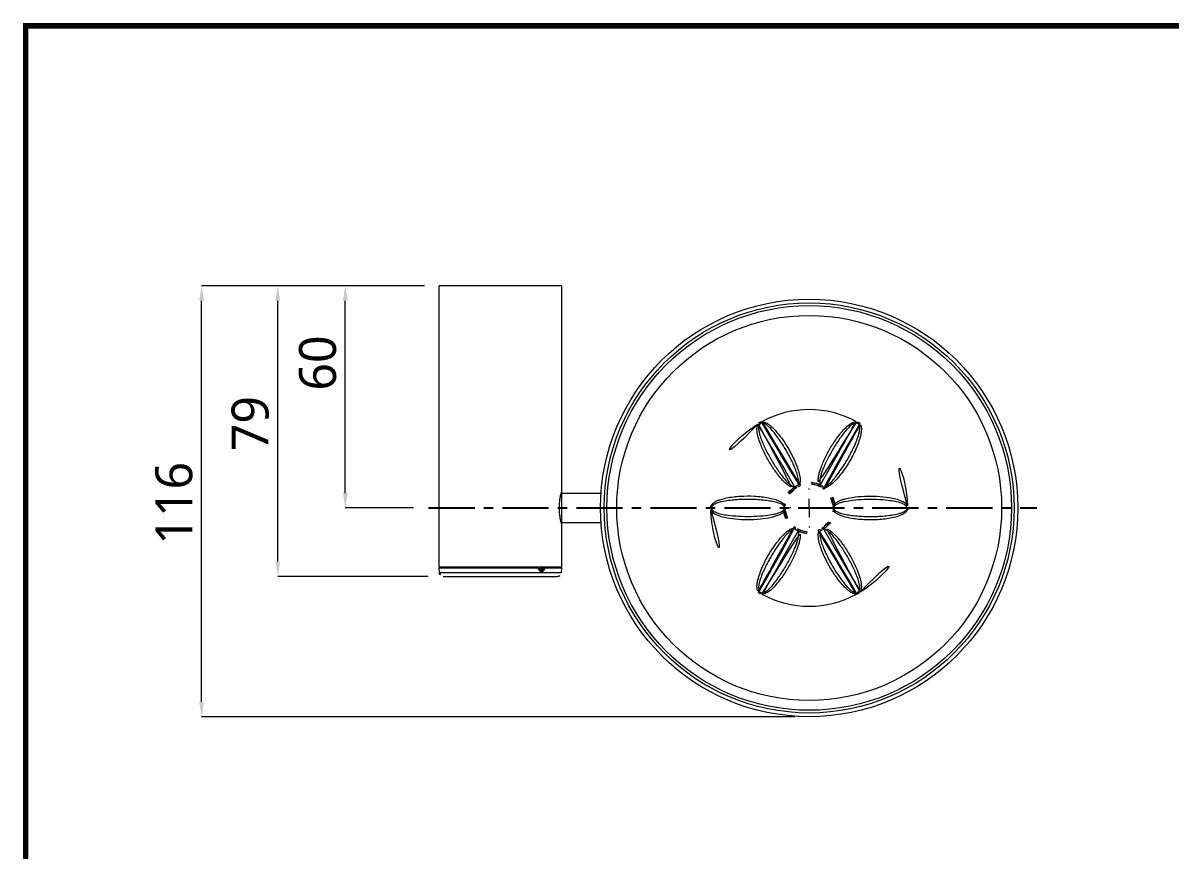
# Model space of a CAD drawing. Extents: x 16296675745 to 16296677481, y -37409619395 to -37409618123.
# Drawn here: x 16296676474.2 to 16296676784.4, y -37409618936.4 to -37409618712.9 of the extents above; entities that cross this region are included whole.
import ezdxf

# ---------------------------------------------------------------- set-up
doc = ezdxf.new("R2010")
doc.units = 0
doc.header["$LTSCALE"] = 10
doc.header["$MEASUREMENT"] = 0
doc.header["$PDMODE"] = 3
doc.header["$PDSIZE"] = -10
doc.linetypes.add('CENTER', pattern=[2, 1.25, -0.25, 0.25, -0.25])
doc.layers.get('0').update_dxf_attribs({"linetype": 'CONTINUOUS'})
doc.layers.get('DEFPOINTS').update_dxf_attribs({"linetype": 'CONTINUOUS'})
doc.styles.add('Daelim Dimension', font='')
doc.styles.get('Daelim Dimension').set_extended_font_data('NanumGothic')
doc.dimstyles.new('DEFAULT', dxfattribs={"dimscale": 2, "dimtxt": 2, "dimasz": 2, "dimexe": 0, "dimexo": 2, "dimgap": 1, "dimtad": 1, "dimdec": 1, "dimzin": 9, "dimdsep": 46, "dimtxsty": 'Daelim Dimension', "dimcen": 0.5, "dimclrd": 252, "dimclre": 252, "dimclrt": 3, "dimadec": 1, "dimazin": 0, "dimtfac": 1, "dimtdec": 1, "dimtix": 1, "dimtmove": 0, "dimatfit": 3, "dimfxl": 1, "dimtolj": 1, "dimtzin": 1, "dimlwd": 9, "dimlwe": 9, "dimarcsym": 0})

# ---------------------------------------------------------------- blocks, each defined once
blk = doc.blocks.new('SW_CENTERMARKSYMBOL_3')
at = {"color": 0, "linetype": 'Continuous', "lineweight": 0}
for p, q in [((0, 5), (0, 5.25)), ((-5, 0), (-5.25, 0)), ((0, 0), (-2.5, 0)), ((0, 0), (0, 2.5)), ((0, 0), (0, -2.5)), ((0, 0), (2.5, 0)), ((5, 0), (5.25, 0)), ((0, -5), (0, -5.25))]:
    blk.add_line(p, q, dxfattribs=at)
blk = doc.blocks.new('*D27')
at = {"color": 5, "lineweight": 9, "transparency": 16777216}
for p, q in [((16296676582.797079, -37409618783.965378), (16296676522.54108, -37409618783.965378)), ((16296676522.54108, -37409618896.379707), (16296676522.54108, -37409618787.965378)), ((16296676682.797091, -37409618900.379707), (16296676522.54108, -37409618900.379707))]:
    blk.add_line(p, q, dxfattribs=at)
at = {"color": 5, "transparency": 16777216}
for points in [[(16296676521.87442, -37409618787.965378), (16296676523.20775, -37409618787.965378), (16296676522.54108, -37409618783.965378)], [(16296676521.87442, -37409618896.379707), (16296676523.20775, -37409618896.379707), (16296676522.54108, -37409618900.379707)]]:
    blk.add_solid(points, dxfattribs=at)
at = {"layer": 'DEFPOINTS', "color": 0, "transparency": 16777216}
for p in [(16296676522.54108, -37409618783.965378), (16296676586.797079, -37409618783.965378), (16296676686.797091, -37409618900.379707)]:
    blk.add_point(p, dxfattribs=at)
at = {"color": 7, "transparency": 16777216, "insert": (16296676515.097601, -37409618842.687767), "char_height": 10, "attachment_point": 5, "rotation": 90, "style": 'Daelim Dimension'}
blk.add_mtext('\\A1;116', dxfattribs=at)
blk = doc.blocks.new('*D28')
at = {"color": 5, "lineweight": 9, "transparency": 16777216}
for p, q in [((16296676582.797079, -37409618783.965378), (16296676543.13459, -37409618783.965378)), ((16296676543.13459, -37409618858.465378), (16296676543.13459, -37409618787.965378)), ((16296676583.810209, -37409618862.465378), (16296676543.13459, -37409618862.465378))]:
    blk.add_line(p, q, dxfattribs=at)
at = {"color": 5, "transparency": 16777216}
for points in [[(16296676542.46793, -37409618787.965378), (16296676543.80126, -37409618787.965378), (16296676543.13459, -37409618783.965378)], [(16296676542.46793, -37409618858.465378), (16296676543.80126, -37409618858.465378), (16296676543.13459, -37409618862.465378)]]:
    blk.add_solid(points, dxfattribs=at)
at = {"layer": 'DEFPOINTS', "color": 0, "transparency": 16777216}
for p in [(16296676543.13459, -37409618783.965378), (16296676586.797079, -37409618783.965378), (16296676587.810209, -37409618862.465378)]:
    blk.add_point(p, dxfattribs=at)
at = {"color": 7, "transparency": 16777216, "insert": (16296676535.691111, -37409618821.169167), "char_height": 10, "attachment_point": 5, "rotation": 90, "style": 'Daelim Dimension'}
blk.add_mtext('\\A1;79', dxfattribs=at)
blk = doc.blocks.new('*D29')
at = {"color": 5, "lineweight": 9, "transparency": 16777216}
for p, q in [((16296676582.79708, -37409618783.96538), (16296676561.38816, -37409618783.96538)), ((16296676561.38816, -37409618839.96538), (16296676561.38816, -37409618787.96538)), ((16296676579.86294, -37409618843.96538), (16296676561.38816, -37409618843.96538))]:
    blk.add_line(p, q, dxfattribs=at)
at = {"color": 5, "transparency": 16777216}
for points in [[(16296676560.7215, -37409618787.96538), (16296676562.05483, -37409618787.96538), (16296676561.38816, -37409618783.96538)], [(16296676560.7215, -37409618839.96538), (16296676562.05483, -37409618839.96538), (16296676561.38816, -37409618843.96538)]]:
    blk.add_solid(points, dxfattribs=at)
at = {"layer": 'DEFPOINTS', "color": 0, "transparency": 16777216}
for p in [(16296676561.38816, -37409618783.96538), (16296676586.79708, -37409618783.96538), (16296676583.86294, -37409618843.96538)]:
    blk.add_point(p, dxfattribs=at)
at = {"color": 7, "transparency": 16777216, "insert": (16296676553.94468, -37409618804.79657), "char_height": 10, "attachment_point": 5, "rotation": 90, "style": 'Daelim Dimension'}
blk.add_mtext('\\A1;60', dxfattribs=at)

msp = doc.modelspace()

# ---------------------------------------------------------------- linework, layer by layer
at = {"color": 7, "linetype": 'Continuous', "lineweight": 15}
for p, q in [((16296676586.797079, -37409618859.965378), (16296676586.797079, -37409618783.965378)), ((16296676619.797091, -37409618783.965378), (16296676586.797079, -37409618783.965378)), ((16296676619.797091, -37409618783.965378), (16296676619.797091, -37409618839.814377)), ((16296676682.95566, -37409618838.31926), (16296676682.47912, -37409618838.529953)), ((16296676683.828119, -37409618837.815552), (16296676682.95566, -37409618838.31926)), ((16296676684.24885, -37409618837.508202), (16296676683.828119, -37409618837.815552)), ((16296676683.90073, -37409618838.146339), (16296676684.41103, -37409618837.919159)), ((16296676689.18314, -37409618837.919159), (16296676689.693439, -37409618838.146339)), ((16296676689.76605, -37409618837.815552), (16296676689.345329, -37409618837.508202)), ((16296676690.63851, -37409618838.31926), (16296676689.76605, -37409618837.815552)), ((16296676691.11504, -37409618838.529953), (16296676690.63851, -37409618838.31926)), ((16296676619.76038, -37409618839.965378), (16296676630.52474, -37409618839.965378)), ((16296676619.797091, -37409618839.815376), (16296676619.797079, -37409618839.815376)), ((16296676619.797091, -37409618839.814377), (16296676619.797091, -37409618839.815376)), ((16296676682.753941, -37409618838.875877), (16296676683.20583, -37409618838.547546)), ((16296676690.38834, -37409618838.547546), (16296676690.840231, -37409618838.875877)), ((16296676679.930889, -37409618842.943626), (16296676679.9867, -37409618843.461662)), ((16296676679.9867, -37409618844.469093), (16296676679.930889, -37409618844.987122)), ((16296676679.9867, -37409618843.461662), (16296676679.9867, -37409618844.469093)), ((16296676680.309481, -37409618843.564171), (16296676680.36788, -37409618843.008652)), ((16296676680.36788, -37409618844.922096), (16296676680.309481, -37409618844.366577)), ((16296676693.22629, -37409618843.008652), (16296676693.284691, -37409618843.564171)), ((16296676693.284691, -37409618844.366577), (16296676693.22629, -37409618844.922096)), ((16296676693.607479, -37409618843.461662), (16296676693.66328, -37409618842.943626)), ((16296676693.607479, -37409618844.469093), (16296676693.607479, -37409618843.461662)), ((16296676693.66328, -37409618844.987122), (16296676693.607479, -37409618844.469093)), ((16296676630.52474, -37409618847.965378), (16296676619.76104, -37409618847.965378)), ((16296676619.797091, -37409618848.115372), (16296676619.797091, -37409618859.965378)), ((16296676682.47912, -37409618849.400803), (16296676682.95566, -37409618849.611488)), ((16296676683.20583, -37409618849.383209), (16296676682.753941, -37409618849.054871)), ((16296676682.95566, -37409618849.611488), (16296676683.828119, -37409618850.115196)), ((16296676683.828119, -37409618850.115196), (16296676684.24885, -37409618850.422546)), ((16296676684.41103, -37409618850.011589), (16296676683.90073, -37409618849.784409)), ((16296676689.693439, -37409618849.784409), (16296676689.18314, -37409618850.011589)), ((16296676689.345329, -37409618850.422546), (16296676689.76605, -37409618850.115196)), ((16296676689.76605, -37409618850.115196), (16296676690.63851, -37409618849.611488)), ((16296676690.840231, -37409618849.054871), (16296676690.38834, -37409618849.383209)), ((16296676690.63851, -37409618849.611488), (16296676691.11504, -37409618849.400803)), ((16296676619.797091, -37409618859.965378), (16296676586.797079, -37409618859.965378)), ((16296676614.28245, -37409618860.132027), (16296676615.017441, -37409618860.132027)), ((16296676615.017441, -37409618860.132027), (16296676614.996901, -37409618860.255318)), ((16296676586.810249, -37409618861.474098), (16296676586.798849, -37409618860.167107)), ((16296676586.798849, -37409618860.167107), (16296676613.54455, -37409618860.167107)), ((16296676619.78392, -37409618861.474098), (16296676586.810249, -37409618861.474098)), ((16296676587.810209, -37409618862.465378), (16296676617.61128, -37409618862.465378)), ((16296676613.54455, -37409618860.167107), (16296676613.57132, -37409618860.315071)), ((16296676615.28319, -37409618860.315071), (16296676615.30829, -37409618860.167107)), ((16296676615.30829, -37409618860.167107), (16296676619.795321, -37409618860.167107)), ((16296676617.61128, -37409618862.465378), (16296676618.78396, -37409618862.465378)), ((16296676619.795321, -37409618860.167107), (16296676619.78392, -37409618861.474098))]:
    msp.add_line(p, q, dxfattribs=at)
at = {"color": 1, "linetype": 'CENTER'}
msp.add_line((16296676583.86294, -37409618843.965378), (16296676748.35363, -37409618843.965378), dxfattribs=at)
at = {"color": 5, "linetype": 'ByBlock', "lineweight": 200, "const_width": 1.5}
msp.add_lwpolyline([(16296676474.98683, -37409619159.156776), (16296677104.98683, -37409619159.156776), (16296677104.98683, -37409618713.656776), (16296676474.98683, -37409618713.656776)], close=True, dxfattribs=at)
at = {"color": 7, "linetype": 'Continuous', "lineweight": 15, "flags": 128}
for points in [[(16296676684.24885, -37409618837.508202), (16296676684.28145, -37409618837.590813), (16296676684.312269, -37409618837.668907), (16296676684.3403, -37409618837.739937), (16296676684.364611, -37409618837.801537), (16296676684.384411, -37409618837.851707), (16296676684.399031, -37409618837.888763), (16296676684.408001, -37409618837.911491), (16296676684.41103, -37409618837.919159)], [(16296676689.345329, -37409618837.508202), (16296676689.312719, -37409618837.590813), (16296676689.2819, -37409618837.668907), (16296676689.25387, -37409618837.739937), (16296676689.229561, -37409618837.801537), (16296676689.209761, -37409618837.851707), (16296676689.195141, -37409618837.888763), (16296676689.186171, -37409618837.911491), (16296676689.18314, -37409618837.919159)], [(16296676682.47912, -37409618838.529953), (16296676682.53437, -37409618838.599487), (16296676682.586599, -37409618838.66523), (16296676682.6341, -37409618838.725021), (16296676682.675289, -37409618838.776878), (16296676682.70883, -37409618838.819099), (16296676682.73361, -37409618838.850304), (16296676682.74881, -37409618838.869431), (16296676682.753941, -37409618838.875877)], [(16296676691.11504, -37409618838.529953), (16296676691.059799, -37409618838.599487), (16296676691.00757, -37409618838.66523), (16296676690.960079, -37409618838.725021), (16296676690.91888, -37409618838.776878), (16296676690.88534, -37409618838.819099), (16296676690.860559, -37409618838.850304), (16296676690.84536, -37409618838.869431), (16296676690.840231, -37409618838.875877)], [(16296676680.36788, -37409618843.008652), (16296676680.35973, -37409618843.007446), (16296676680.33556, -37409618843.003853), (16296676680.29616, -37409618842.997978), (16296676680.242821, -37409618842.990044), (16296676680.177311, -37409618842.980293), (16296676680.101789, -37409618842.969063), (16296676680.01873, -37409618842.956703), (16296676679.930889, -37409618842.943626)], [(16296676693.66328, -37409618842.943626), (16296676693.575439, -37409618842.956703), (16296676693.49239, -37409618842.969063), (16296676693.416861, -37409618842.980293), (16296676693.351351, -37409618842.990044), (16296676693.298019, -37409618842.997978), (16296676693.25861, -37409618843.003853), (16296676693.23444, -37409618843.007446), (16296676693.22629, -37409618843.008652)], [(16296676680.36788, -37409618844.922096), (16296676680.35973, -37409618844.923309), (16296676680.33556, -37409618844.926903), (16296676680.29616, -37409618844.93277), (16296676680.242821, -37409618844.940697), (16296676680.177311, -37409618844.950447), (16296676680.101789, -37409618844.961693), (16296676680.01873, -37409618844.974052), (16296676679.930889, -37409618844.987122)], [(16296676693.66328, -37409618844.987122), (16296676693.575439, -37409618844.974052), (16296676693.49239, -37409618844.961693), (16296676693.416861, -37409618844.950447), (16296676693.351351, -37409618844.940697), (16296676693.298019, -37409618844.93277), (16296676693.25861, -37409618844.926903), (16296676693.23444, -37409618844.923309), (16296676693.22629, -37409618844.922096)], [(16296676682.753941, -37409618849.054871), (16296676682.74881, -37409618849.061317), (16296676682.73361, -37409618849.080452), (16296676682.70883, -37409618849.111649), (16296676682.675289, -37409618849.15387), (16296676682.6341, -37409618849.205727), (16296676682.586599, -37409618849.265518), (16296676682.53437, -37409618849.331261), (16296676682.47912, -37409618849.400803)], [(16296676684.41103, -37409618850.011589), (16296676684.408001, -37409618850.019249), (16296676684.399031, -37409618850.041977), (16296676684.384411, -37409618850.079041), (16296676684.364611, -37409618850.129204), (16296676684.3403, -37409618850.190811), (16296676684.312269, -37409618850.261833), (16296676684.28145, -37409618850.339943), (16296676684.24885, -37409618850.422546)], [(16296676689.18314, -37409618850.011589), (16296676689.186171, -37409618850.019249), (16296676689.195141, -37409618850.041977), (16296676689.209761, -37409618850.079041), (16296676689.229561, -37409618850.129204), (16296676689.25387, -37409618850.190811), (16296676689.2819, -37409618850.261833), (16296676689.312719, -37409618850.339943), (16296676689.345329, -37409618850.422546)], [(16296676690.840231, -37409618849.054871), (16296676690.84536, -37409618849.061317), (16296676690.860559, -37409618849.080452), (16296676690.88534, -37409618849.111649), (16296676690.91888, -37409618849.15387), (16296676690.960079, -37409618849.205727), (16296676691.00757, -37409618849.265518), (16296676691.059799, -37409618849.331261), (16296676691.11504, -37409618849.400803)], [(16296676613.42033, -37409618859.965378), (16296676613.4447, -37409618859.969261), (16296676613.468121, -37409618859.980766), (16296676613.489679, -37409618859.999443), (16296676613.508551, -37409618860.024567), (16296676613.523991, -37409618860.055183), (16296676613.53541, -37409618860.09005), (16296676613.542351, -37409618860.127853), (16296676613.54455, -37409618860.167107)], [(16296676613.54455, -37409618860.167107), (16296676613.573509, -37409618860.160294), (16296676613.59602, -37409618860.153671), (16296676613.611139, -37409618860.147537), (16296676613.61824, -37409618860.142174), (16296676613.618731, -37409618860.140106)], [(16296676613.641069, -37409618860.266663), (16296676613.641451, -37409618860.272072), (16296676613.63509, -37409618860.28125), (16296676613.620819, -37409618860.291786), (16296676613.59927, -37409618860.303223), (16296676613.57132, -37409618860.315071)]]:
    msp.add_lwpolyline(points, dxfattribs=at)
at = {"color": 7, "linetype": 'Continuous', "lineweight": 15}
for radius in [56.414331, 55.414331, 54.683008, 52.028224]:
    msp.add_circle((16296676686.797091, -37409618843.965378), radius, dxfattribs=at)
for centre, radius, start, end in [((16296676686.797091, -37409618843.965378), 26.582218, 61.17053481, 118.82946519), ((16296676686.797091, -37409618843.965378), 26.582218, 121.17067846, 178.82971536), ((16296676662.06892, -37409618837.874878), 19.942202, 55.8350676, 56.62834022), ((16296676694.04248, -37409618819.494522), 20.098385, 183.37530065, 184.16209407), ((16296676679.742371, -37409618819.507607), 19.907257, 355.83571377, 356.62995625), ((16296676711.482519, -37409618837.810966), 19.865329, 123.37008774, 124.16651453), ((16296676686.797091, -37409618843.965378), 26.582218, 1.17028464, 58.82932154), ((16296676683.377319, -37409618838.108398), 0.471442, 206.56885554, 248.66907687), ((16296676683.434731, -37409618838.075272), 0.471386, 351.32832245, 33.43317999), ((16296676686.797091, -37409618843.965378), 6.941802, 68.46383441, 111.53616559), ((16296676686.797091, -37409618843.965378), 6.5, 68.46383441, 111.53616559), ((16296676690.159439, -37409618838.075272), 0.471386, 146.56682001, 188.67167755), ((16296676690.21685, -37409618838.108398), 0.471442, 291.33092313, 333.43114446), ((16296676686.797091, -37409618843.965378), 6.941802, 128.46413655, 171.5361018), ((16296676686.797091, -37409618843.965378), 6.5, 128.46413655, 171.5361018), ((16296676686.797091, -37409618843.965378), 6.5, 8.4638982, 51.53586345), ((16296676686.797091, -37409618843.965378), 6.941802, 8.4638982, 51.53586345), ((16296676669.175619, -37409618825.560638), 19.980967, 243.37223335, 244.16412505), ((16296676669.148041, -37409618862.314163), 19.918585, 115.83466837, 116.62874453), ((16296676686.797091, -37409618843.965378), 26.582218, 181.17028464, 238.82932154), ((16296676680.014919, -37409618843.932243), 0.471427, 51.33040479, 93.43200904), ((16296676680.014931, -37409618843.998543), 0.471393, 266.56711475, 308.6718133), ((16296676693.57925, -37409618843.932243), 0.471427, 86.56799096, 128.66959521), ((16296676693.57925, -37409618843.998543), 0.471393, 231.3281867, 273.43288525), ((16296676686.797091, -37409618843.965378), 26.582218, 301.17067846, 358.82971536), ((16296676704.41856, -37409618825.560638), 19.980967, 295.83587495, 296.62776665), ((16296676704.446131, -37409618862.314163), 19.918585, 63.37125547, 64.16533163), ((16296676686.797091, -37409618843.965378), 6.941802, 188.4638982, 231.53586345), ((16296676686.797091, -37409618843.965378), 6.5, 188.4638982, 231.53586345), ((16296676686.797091, -37409618843.965378), 6.5, 308.46413655, 351.5361018), ((16296676686.797091, -37409618843.965378), 6.941802, 308.46413655, 351.5361018), ((16296676683.37731, -37409618849.822342), 0.471427, 111.32999344, 153.43163318), ((16296676683.434719, -37409618849.855476), 0.471403, 326.5673203, 8.67122229), ((16296676686.797091, -37409618843.965378), 6.941802, 248.46383441, 291.53616559), ((16296676686.797091, -37409618843.965378), 6.5, 248.46383441, 291.53616559), ((16296676690.159451, -37409618849.855476), 0.471403, 171.32877771, 213.4326797), ((16296676690.21686, -37409618849.822342), 0.471427, 26.56836682, 68.67000656), ((16296676586.99884, -37409618860.165367), 0.2, 90, 180.50008554), ((16296676613.42033, -37409618860.165367), 0.2, 7.2353821, 90), ((16296676615.18689, -37409618860.133087), 0.169454, 98.21031004, 179.63805285), ((16296676614.994419, -37409618861.545708), 1.413867, 77.17368512, 89.06711884), ((16296676615.130039, -37409618860.142349), 0.179956, 352.0890126, 79.54911162), ((16296676619.595329, -37409618860.165367), 0.2, 359.49991446, 90), ((16296676587.810209, -37409618861.465378), 1, 180.50008554, 270), ((16296676614.9793, -37409618861.055321), 0.800197, 67.68114374, 88.74008373), ((16296676618.78396, -37409618861.465378), 1, 270, 359.49991446), ((16296676662.02548, -37409618849.990501), 20.020688, 303.37299409, 304.16276861), ((16296676694.050751, -37409618868.436783), 20.106672, 175.83790593, 176.62469935), ((16296676686.797091, -37409618843.965378), 26.582218, 241.17053481, 298.82946519), ((16296676679.734209, -37409618868.423668), 19.915438, 3.37004375, 4.16428623), ((16296676711.52615, -37409618850.054131), 19.944151, 235.83585866, 236.62857797)]:
    msp.add_arc(centre, radius, start, end, dxfattribs=at)
for points, knots in [([(16296676673.03854, -37409618821.220779), (16296676672.9342, -37409618821.441429), (16296676672.656481, -37409618822.028778), (16296676672.67765, -37409618823.31752), (16296676672.979259, -37409618824.907333), (16296676673.77129, -37409618827.11261), (16296676674.937799, -37409618829.705872), (16296676676.61265, -37409618832.606789), (16296676678.321699, -37409618835.008087), (16296676679.76339, -37409618836.677963), (16296676680.84461, -37409618837.651138), (16296676681.65988, -37409618838.231293), (16296676682.2439, -37409618838.444199), (16296676682.47912, -37409618838.529953)], [0, 0, 0, 0, 0.03484897626, 0.09276249562, 0.18088009819, 0.26941369089, 0.4305586012, 0.59211086796, 0.7532698048, 0.85676785444, 0.9104445619, 0.96393078649, 1, 1, 1, 1]), ([(16296676682.95566, -37409618838.31926), (16296676682.845381, -37409618838.294678), (16296676682.49741, -37409618838.217102), (16296676681.884821, -37409618837.853661), (16296676681.15823, -37409618837.265373), (16296676680.19972, -37409618836.266113), (16296676678.88022, -37409618834.60276), (16296676677.26927, -37409618832.2276), (16296676675.625971, -37409618829.391167), (16296676674.42683, -37409618826.888519), (16296676673.556561, -37409618824.78524), (16296676673.16658, -37409618823.301552), (16296676673.016041, -37409618822.119003), (16296676673.201361, -37409618821.571159), (16296676673.26799, -37409618821.374199)], [0, 0, 0, 0, 0.016675385, 0.0526174103, 0.1041869668, 0.1559058471, 0.2582251731, 0.4196001013, 0.5812203726, 0.742587914, 0.8292758169, 0.9156508915, 0.9696739162, 1, 1, 1, 1]), ([(16296676673.97896, -37409618820.677834), (16296676673.87755, -37409618820.69001), (16296676673.640261, -37409618820.718513), (16296676673.292931, -37409618820.896118), (16296676673.12328, -37409618821.112633), (16296676673.03854, -37409618821.220779)], [0, 0, 0, 0, 0.2719107885, 0.6362869698, 1, 1, 1, 1]), ([(16296676673.26799, -37409618821.374199), (16296676673.32855, -37409618821.282883), (16296676673.43803, -37409618821.117767), (16296676673.63427, -37409618821.01339), (16296676673.814159, -37409618820.959686), (16296676673.915291, -37409618820.956123), (16296676673.997101, -37409618820.953239)], [0, 0, 0, 0, 0.36532638549, 0.66046465424, 0.72530855702, 1, 1, 1, 1]), ([(16296676673.997101, -37409618820.953239), (16296676674.07781, -37409618820.961357), (16296676674.37538, -37409618820.991318), (16296676674.9238, -37409618821.251709), (16296676675.58143, -37409618821.722557), (16296676676.45068, -37409618822.549217), (16296676677.83885, -37409618824.188164), (16296676679.62315, -37409618826.72068), (16296676681.4942, -37409618829.947243), (16296676682.7586, -37409618832.684441), (16296676683.59041, -37409618834.838249), (16296676683.91326, -37409618836.201889), (16296676684.001499, -37409618837.226631), (16296676683.866899, -37409618837.683823), (16296676683.828119, -37409618837.815552)], [0, 0, 0, 0, 0.0118901218, 0.0438394867, 0.0873340834, 0.1309984488, 0.2199765234, 0.4033960278, 0.5872675755, 0.7707455609, 0.8503786252, 0.9297230456, 0.9797511495, 1, 1, 1, 1]), ([(16296676684.24885, -37409618837.508202), (16296676684.250299, -37409618837.502701), (16296676684.347321, -37409618837.13604), (16296676684.39118, -37409618836.18129), (16296676684.140909, -37409618834.698517), (16296676683.392509, -37409618832.422409), (16296676682.15694, -37409618829.568451), (16296676680.238371, -37409618826.271004), (16296676678.333719, -37409618823.731644), (16296676676.810631, -37409618822.122322), (16296676675.8274, -37409618821.32859), (16296676675.063419, -37409618820.887718), (16296676674.4223, -37409618820.676018), (16296676674.07645, -37409618820.677429), (16296676673.97896, -37409618820.677834)], [0, 0, 0, 0, 0.0008206046, 0.054759733, 0.1359456636, 0.2175208895, 0.4009343312, 0.5849820053, 0.768302809, 0.8588541485, 0.9046989068, 0.9503453618, 0.9860019861, 1, 1, 1, 1]), ([(16296676699.61521, -37409618820.677834), (16296676699.37195, -37409618820.697792), (16296676698.72444, -37409618820.750954), (16296676697.61894, -37409618821.413658), (16296676696.39292, -37409618822.469757), (16296676694.87911, -37409618824.258324), (16296676693.216539, -37409618826.565178), (16296676691.541679, -37409618829.466087), (16296676690.316629, -37409618832.146843), (16296676689.59133, -37409618834.230301), (16296676689.289141, -37409618835.653259), (16296676689.19433, -37409618836.649384), (16296676689.30197, -37409618837.26162), (16296676689.345329, -37409618837.508202)], [0, 0, 0, 0, 0.0348487806, 0.0927622389, 0.1808797631, 0.2694135148, 0.430558402, 0.5921105732, 0.7532695588, 0.8567676469, 0.9104445103, 0.9639305108, 1, 1, 1, 1]), ([(16296676689.76605, -37409618837.815552), (16296676689.732201, -37409618837.707764), (16296676689.625401, -37409618837.367607), (16296676689.63385, -37409618836.655373), (16296676689.780029, -37409618835.731979), (16296676690.166161, -37409618834.40226), (16296676690.946911, -37409618832.427856), (16296676692.19838, -37409618829.845154), (16296676693.83317, -37409618827.003807), (16296676695.400949, -37409618824.713989), (16296676696.78731, -37409618822.908684), (16296676697.87722, -37409618821.829086), (16296676698.82608, -37409618821.10746), (16296676699.393181, -37409618820.994034), (16296676699.597071, -37409618820.953239)], [0, 0, 0, 0, 0.01667540515, 0.05261738163, 0.10418693802, 0.15590590255, 0.2582250289, 0.41960027347, 0.58122034363, 0.74258799119, 0.82927579461, 0.91565097272, 0.96967408286, 1, 1, 1, 1]), ([(16296676700.326191, -37409618821.374199), (16296676700.359501, -37409618821.448151), (16296676700.482349, -37409618821.720833), (16296676700.53105, -37409618822.325981), (16296676700.452101, -37409618823.130928), (16296676700.170811, -37409618824.297043), (16296676699.445539, -37409618826.318703), (16296676698.144461, -37409618829.130219), (16296676696.2857, -37409618832.363876), (16296676694.547421, -37409618834.827477), (16296676693.09807, -37409618836.624741), (16296676692.07856, -37409618837.586166), (16296676691.23522, -37409618838.174942), (16296676690.77198, -37409618838.28698), (16296676690.63851, -37409618838.31926)], [0, 0, 0, 0, 0.0118901348, 0.0438395508, 0.0873340616, 0.1309984699, 0.2199764718, 0.4033959897, 0.5872677269, 0.770745445, 0.8503785797, 0.9297230477, 0.9797511877, 1, 1, 1, 1]), ([(16296676691.11504, -37409618838.529953), (16296676691.120529, -37409618838.528458), (16296676691.48658, -37409618838.429123), (16296676692.33535, -37409618837.989769), (16296676693.49432, -37409618837.031616), (16296676695.091299, -37409618835.245453), (16296676696.94512, -37409618832.748428), (16296676698.84149, -37409618829.438164), (16296676700.08835, -37409618826.51902), (16296676700.72049, -37409618824.395317), (16296676700.916269, -37409618823.146957), (16296676700.91609, -37409618822.264893), (16296676700.77887, -37409618821.603813), (16296676700.604719, -37409618821.305008), (16296676700.55563, -37409618821.220779)], [0, 0, 0, 0, 0.0008209792, 0.0547599647, 0.1359458274, 0.2175211552, 0.4009344032, 0.5849822008, 0.7683028618, 0.8588543478, 0.9046989747, 0.9503452537, 0.9860021601, 1, 1, 1, 1]), ([(16296676699.597071, -37409618820.953239), (16296676699.70644, -37409618820.96003), (16296676699.90416, -37409618820.972298), (16296676700.09268, -37409618821.09005), (16296676700.22913, -37409618821.218987), (16296676700.28278, -37409618821.304787), (16296676700.326191, -37409618821.374199)], [0, 0, 0, 0, 0.3653265036, 0.6604630853, 0.7253077361, 1, 1, 1, 1]), ([(16296676700.55563, -37409618821.220779), (16296676700.494381, -37409618821.139053), (16296676700.35104, -37409618820.9478), (16296676700.023569, -37409618820.735802), (16296676699.751249, -37409618820.697144), (16296676699.61521, -37409618820.677834)], [0, 0, 0, 0, 0.271908627, 0.636284449, 1, 1, 1, 1]), ([(16296676683.20583, -37409618838.547546), (16296676683.226749, -37409618838.53376), (16296676683.44705, -37409618838.388603), (16296676683.6852, -37409618838.261436), (16296676683.90073, -37409618838.146339)], [0, 0, 0, 0, 0.0949730681, 1, 1, 1, 1]), ([(16296676689.693439, -37409618838.146339), (16296676689.715839, -37409618838.15757), (16296676689.951679, -37409618838.275787), (16296676690.180901, -37409618838.418442), (16296676690.38834, -37409618838.547546)], [0, 0, 0, 0, 0.0949732869, 1, 1, 1, 1]), ([(16296676619.797079, -37409618839.815376), (16296676619.78545, -37409618839.860527), (16296676619.762199, -37409618839.950821), (16296676619.601561, -37409618840.643021), (16296676619.41684, -37409618841.671928), (16296676619.277559, -37409618842.978523), (16296676619.25271, -37409618844.387543), (16296676619.348209, -37409618845.72937), (16296676619.521, -37409618846.881699), (16296676619.69936, -37409618847.724373), (16296676619.78846, -37409618848.080902), (16296676619.795179, -37409618848.107773), (16296676619.797091, -37409618848.115372)], [0, 0, 0, 0, 0.1050715717, 0.2100670518, 0.3170675247, 0.4256949676, 0.5321598295, 0.6360794293, 0.7410849103, 0.8490541033, 0.9572807316, 1, 1, 1, 1]), ([(16296676679.930889, -37409618842.943626), (16296676679.926861, -37409618842.939621), (16296676679.657841, -37409618842.672256), (16296676678.852909, -37409618842.156914), (16296676677.44368, -37409618841.632263), (16296676675.098301, -37409618841.142342), (16296676672.008909, -37409618840.785393), (16296676668.193951, -37409618840.79821), (16296676665.042471, -37409618841.177979), (16296676662.88722, -37409618841.692383), (16296676661.70822, -37409618842.147011), (16296676660.94442, -37409618842.588203), (16296676660.440519, -37409618843.037582), (16296676660.26881, -37409618843.337791), (16296676660.220409, -37409618843.422417)], [0, 0, 0, 0, 0.0008206278, 0.0547597114, 0.1359456129, 0.2175209555, 0.4009343889, 0.5849821902, 0.7683028965, 0.8588545114, 0.904698874, 0.9503451874, 0.9860021616, 1, 1, 1, 1]), ([(16296676713.37376, -37409618843.422417), (16296676713.23484, -37409618843.221741), (16296676712.86504, -37409618842.687553), (16296676711.738371, -37409618842.061508), (16296676710.210739, -37409618841.527802), (16296676707.904909, -37409618841.111076), (16296676705.075821, -37409618840.824677), (16296676701.72613, -37409618840.824677), (16296676698.792009, -37409618841.104118), (16296676696.625019, -37409618841.517723), (16296676695.241619, -37409618841.967499), (16296676694.331551, -37409618842.383461), (16296676693.85515, -37409618842.782791), (16296676693.66328, -37409618842.943626)], [0, 0, 0, 0, 0.0348491225, 0.092762491, 0.1808801071, 0.269413702, 0.4305586214, 0.5921106072, 0.7532697931, 0.8567676861, 0.9104444505, 0.9639304293, 1, 1, 1, 1]), ([(16296676660.220409, -37409618843.422417), (16296676660.18026, -37409618843.516327), (16296676660.0863, -37409618843.736092), (16296676660.06645, -37409618844.125687), (16296676660.169121, -37409618844.380859), (16296676660.220409, -37409618844.508331)], [0, 0, 0, 0, 0.2719101044, 0.6362897325, 1, 1, 1, 1]), ([(16296676660.220409, -37409618844.508331), (16296676660.359341, -37409618844.709007), (16296676660.72913, -37409618845.243187), (16296676661.855801, -37409618845.86924), (16296676663.38343, -37409618846.402939), (16296676665.68927, -37409618846.819656), (16296676668.518351, -37409618847.106056), (16296676671.86805, -37409618847.106056), (16296676674.80216, -37409618846.826622), (16296676676.969151, -37409618846.413033), (16296676678.352551, -37409618845.963249), (16296676679.26263, -37409618845.547287), (16296676679.739019, -37409618845.147957), (16296676679.930889, -37409618844.987122)], [0, 0, 0, 0, 0.03484912095, 0.09276248681, 0.18088003878, 0.26941366419, 0.43055857635, 0.59211055487, 0.75326975082, 0.85676763918, 0.91044434547, 0.96393032178, 1, 1, 1, 1]), ([(16296676660.468, -37409618844.38633), (16296676660.419189, -37409618844.288223), (16296676660.330959, -37409618844.110863), (16296676660.33868, -37409618843.88871), (16296676660.38212, -37409618843.706078), (16296676660.42959, -37409618843.616707), (16296676660.468, -37409618843.544418)], [0, 0, 0, 0, 0.365326428, 0.6604662788, 0.7253099327, 1, 1, 1, 1]), ([(16296676660.468, -37409618843.544418), (16296676660.51539, -37409618843.478577), (16296676660.690121, -37409618843.235863), (16296676661.18984, -37409618842.891113), (16296676661.92642, -37409618842.557007), (16296676663.07695, -37409618842.217537), (16296676665.190399, -37409618841.834831), (16296676668.27577, -37409618841.555832), (16296676672.005581, -37409618841.548737), (16296676675.00827, -37409618841.822327), (16296676677.289419, -37409618842.178879), (16296676678.6318, -37409618842.581093), (16296676679.56337, -37409618843.017052), (16296676679.89201, -37409618843.362213), (16296676679.9867, -37409618843.461662)], [0, 0, 0, 0, 0.01189021521, 0.04383959528, 0.08733414607, 0.1309983324, 0.21997660382, 0.40339606836, 0.58726759872, 0.77074550419, 0.85037861177, 0.92972321527, 0.97975133122, 1, 1, 1, 1]), ([(16296676679.9867, -37409618844.469093), (16296676679.910271, -37409618844.552299), (16296676679.6691, -37409618844.814873), (16296676679.048059, -37409618845.163673), (16296676678.175289, -37409618845.498756), (16296676676.83065, -37409618845.829239), (16296676674.730391, -37409618846.140266), (16296676671.86797, -37409618846.347816), (16296676668.58989, -37409618846.352722), (16296676665.822969, -37409618846.139908), (16296676663.566339, -37409618845.841927), (16296676662.086439, -37409618845.437843), (16296676660.987049, -37409618844.976913), (16296676660.60527, -37409618844.542511), (16296676660.468, -37409618844.38633)], [0, 0, 0, 0, 0.01667543339, 0.05261739237, 0.10418678334, 0.15590584048, 0.25822505874, 0.41960029541, 0.58122034469, 0.74258783371, 0.82927571345, 0.91565089067, 0.96967383336, 1, 1, 1, 1]), ([(16296676680.309481, -37409618844.366577), (16296676680.308001, -37409618844.34156), (16296676680.29245, -37409618844.078201), (16296676680.30139, -37409618843.808372), (16296676680.309481, -37409618843.564171)], [0, 0, 0, 0, 0.0949735848, 1, 1, 1, 1]), ([(16296676693.284691, -37409618843.564171), (16296676693.286169, -37409618843.589188), (16296676693.30172, -37409618843.852547), (16296676693.29278, -37409618844.122383), (16296676693.284691, -37409618844.366577)], [0, 0, 0, 0, 0.0949781512, 1, 1, 1, 1]), ([(16296676693.607479, -37409618843.461662), (16296676693.68391, -37409618843.378448), (16296676693.92507, -37409618843.115883), (16296676694.54612, -37409618842.767082), (16296676695.41889, -37409618842.431976), (16296676696.763531, -37409618842.101517), (16296676698.863779, -37409618841.790482), (16296676701.72621, -37409618841.582916), (16296676705.00428, -37409618841.578018), (16296676707.7712, -37409618841.790848), (16296676710.02783, -37409618842.088814), (16296676711.50773, -37409618842.492912), (16296676712.607121, -37409618842.953827), (16296676712.988911, -37409618843.388237), (16296676713.126169, -37409618843.544418)], [0, 0, 0, 0, 0.0166755613, 0.0526174212, 0.1041868084, 0.1559058616, 0.2582251006, 0.4196003252, 0.5812203624, 0.742587853, 0.8292757262, 0.915650897, 0.9696738356, 1, 1, 1, 1]), ([(16296676713.126169, -37409618844.38633), (16296676713.078779, -37409618844.452164), (16296676712.904051, -37409618844.694893), (16296676712.404341, -37409618845.039642), (16296676711.667749, -37409618845.373741), (16296676710.51722, -37409618845.713203), (16296676708.40378, -37409618846.095917), (16296676705.318399, -37409618846.374924), (16296676701.588591, -37409618846.382011), (16296676698.585899, -37409618846.108414), (16296676696.30475, -37409618845.751869), (16296676694.96237, -37409618845.349663), (16296676694.030809, -37409618844.913696), (16296676693.702169, -37409618844.568527), (16296676693.607479, -37409618844.469093)], [0, 0, 0, 0, 0.0118900723, 0.0438395686, 0.0873340483, 0.1309985887, 0.2199765153, 0.4033960225, 0.5872675784, 0.7707455255, 0.8503786441, 0.9297232055, 0.9797513284, 1, 1, 1, 1]), ([(16296676693.66328, -37409618844.987122), (16296676693.667311, -37409618844.991127), (16296676693.93634, -37409618845.258492), (16296676694.741261, -37409618845.773827), (16296676696.150499, -37409618846.298477), (16296676698.49588, -37409618846.788406), (16296676701.58526, -37409618847.145363), (16296676705.40023, -37409618847.132538), (16296676708.551701, -37409618846.752762), (16296676710.706949, -37409618846.238373), (16296676711.88595, -37409618845.783737), (16296676712.649759, -37409618845.342552), (16296676713.15365, -37409618844.893173), (16296676713.325359, -37409618844.592957), (16296676713.37376, -37409618844.508331)], [0, 0, 0, 0, 0.0008206278, 0.0547598117, 0.1359457111, 0.2175210126, 0.400934441, 0.5849822369, 0.7683029607, 0.8588541853, 0.9046988765, 0.9503451888, 0.986002162, 1, 1, 1, 1]), ([(16296676713.126169, -37409618843.544418), (16296676713.17498, -37409618843.642517), (16296676713.26322, -37409618843.819893), (16296676713.255489, -37409618844.04203), (16296676713.212061, -37409618844.22467), (16296676713.164579, -37409618844.314034), (16296676713.126169, -37409618844.38633)], [0, 0, 0, 0, 0.3653224524, 0.6604622537, 0.7253099788, 1, 1, 1, 1]), ([(16296676713.37376, -37409618844.508331), (16296676713.41391, -37409618844.414413), (16296676713.50787, -37409618844.194656), (16296676713.527731, -37409618843.805061), (16296676713.425051, -37409618843.549889), (16296676713.37376, -37409618843.422417)], [0, 0, 0, 0, 0.2719101044, 0.6362897325, 1, 1, 1, 1]), ([(16296676682.47912, -37409618849.400803), (16296676682.47364, -37409618849.40229), (16296676682.10758, -37409618849.501587), (16296676681.258829, -37409618849.94101), (16296676680.09985, -37409618850.899117), (16296676678.502871, -37409618852.68531), (16296676676.64905, -37409618855.18232), (16296676674.75267, -37409618858.492577), (16296676673.505831, -37409618861.411728), (16296676672.87368, -37409618863.535423), (16296676672.6779, -37409618864.783791), (16296676672.67808, -37409618865.665863), (16296676672.81531, -37409618866.326927), (16296676672.98945, -37409618866.62574), (16296676673.03854, -37409618866.709969)], [0, 0, 0, 0, 0.0008205899, 0.0547596694, 0.1359455606, 0.2175207868, 0.4009342414, 0.58498228, 0.7683027863, 0.8588543896, 0.9046990326, 0.9503454164, 0.9860020768, 1, 1, 1, 1]), ([(16296676673.26799, -37409618866.556557), (16296676673.234671, -37409618866.482597), (16296676673.11183, -37409618866.209923), (16296676673.06312, -37409618865.604767), (16296676673.142071, -37409618864.79982), (16296676673.423361, -37409618863.633713), (16296676674.14863, -37409618861.612053), (16296676675.449711, -37409618858.800529), (16296676677.30847, -37409618855.566872), (16296676679.046749, -37409618853.103256), (16296676680.496099, -37409618851.306007), (16296676681.515619, -37409618850.344582), (16296676682.35895, -37409618849.755798), (16296676682.822189, -37409618849.643768), (16296676682.95566, -37409618849.611488)], [0, 0, 0, 0, 0.0118902168, 0.0438396267, 0.0873341292, 0.1309985293, 0.2199766864, 0.4033960041, 0.5872677064, 0.7707455373, 0.8503786569, 0.9297231098, 0.9797512403, 1, 1, 1, 1]), ([(16296676673.97896, -37409618867.252922), (16296676674.222219, -37409618867.232964), (16296676674.86974, -37409618867.179802), (16296676675.975229, -37409618866.517082), (16296676677.20125, -37409618865.460983), (16296676678.715059, -37409618863.672417), (16296676680.37764, -37409618861.365578), (16296676682.052481, -37409618858.464653), (16296676683.27754, -37409618855.783913), (16296676684.00285, -37409618853.700447), (16296676684.305031, -37409618852.277489), (16296676684.399839, -37409618851.281357), (16296676684.2922, -37409618850.669128), (16296676684.24885, -37409618850.422546)], [0, 0, 0, 0, 0.0348491065, 0.0927626211, 0.1808801084, 0.2694138233, 0.4305584274, 0.5921104302, 0.7532696564, 0.856767533, 0.9104445477, 0.9639305259, 1, 1, 1, 1]), ([(16296676683.828119, -37409618850.115196), (16296676683.861971, -37409618850.223), (16296676683.968769, -37409618850.563141), (16296676683.960329, -37409618851.275383), (16296676683.814131, -37409618852.198769), (16296676683.42802, -37409618853.528503), (16296676682.647261, -37409618855.502876), (16296676681.395781, -37409618858.085587), (16296676679.76099, -37409618860.926941), (16296676678.19323, -37409618863.216766), (16296676676.80687, -37409618865.022072), (16296676675.716949, -37409618866.101646), (16296676674.768089, -37409618866.823288), (16296676674.200991, -37409618866.936722), (16296676673.997101, -37409618866.977509)], [0, 0, 0, 0, 0.016675408, 0.0526173907, 0.1041870094, 0.1559058859, 0.2582250298, 0.4196002957, 0.5812203936, 0.7425880889, 0.8292759072, 0.9156509089, 0.9696740777, 1, 1, 1, 1]), ([(16296676683.90073, -37409618849.784409), (16296676683.87833, -37409618849.773178), (16296676683.642481, -37409618849.654968), (16296676683.413271, -37409618849.512306), (16296676683.20583, -37409618849.383209)], [0, 0, 0, 0, 0.09497142403, 1, 1, 1, 1]), ([(16296676689.345329, -37409618850.422546), (16296676689.34387, -37409618850.42804), (16296676689.24688, -37409618850.794724), (16296676689.202971, -37409618851.749458), (16296676689.45327, -37409618853.232224), (16296676690.20166, -37409618855.508339), (16296676691.437229, -37409618858.362297), (16296676693.35581, -37409618861.659752), (16296676695.260441, -37409618864.19912), (16296676696.783541, -37409618865.808418), (16296676697.766769, -37409618866.602158), (16296676698.53075, -37409618867.04303), (16296676699.171869, -37409618867.254723), (16296676699.51771, -37409618867.253319), (16296676699.61521, -37409618867.252922)], [0, 0, 0, 0, 0.0008207766, 0.0547599201, 0.1359458733, 0.2175211219, 0.4009346147, 0.5849822634, 0.7683031888, 0.8588544267, 0.9046993077, 0.9503453352, 0.9860023361, 1, 1, 1, 1]), ([(16296676699.597071, -37409618866.977509), (16296676699.516371, -37409618866.969383), (16296676699.21879, -37409618866.93943), (16296676698.67037, -37409618866.679039), (16296676698.012739, -37409618866.208183), (16296676697.14349, -37409618865.381531), (16296676695.755329, -37409618863.742592), (16296676693.97102, -37409618861.210083), (16296676692.09997, -37409618857.983513), (16296676690.835569, -37409618855.246307), (16296676690.003771, -37409618853.092499), (16296676689.680901, -37409618851.728867), (16296676689.59267, -37409618850.704117), (16296676689.72727, -37409618850.246933), (16296676689.76605, -37409618850.115196)], [0, 0, 0, 0, 0.0118901217, 0.043839452, 0.0873342048, 0.130998446, 0.2199765199, 0.403395875, 0.5872674997, 0.7707454837, 0.8503785474, 0.9297230475, 0.9797513249, 1, 1, 1, 1]), ([(16296676690.38834, -37409618849.383209), (16296676690.36742, -37409618849.396988), (16296676690.14711, -37409618849.542122), (16296676689.90896, -37409618849.669296), (16296676689.693439, -37409618849.784409)], [0, 0, 0, 0, 0.0949784853, 1, 1, 1, 1]), ([(16296676690.63851, -37409618849.611488), (16296676690.748791, -37409618849.63607), (16296676691.09676, -37409618849.713654), (16296676691.70936, -37409618850.07708), (16296676692.43594, -37409618850.665382), (16296676693.394461, -37409618851.664627), (16296676694.71394, -37409618853.327988), (16296676696.324909, -37409618855.703148), (16296676697.968189, -37409618858.539589), (16296676699.167339, -37409618861.042229), (16296676700.037609, -37409618863.145508), (16296676700.427589, -37409618864.629204), (16296676700.578131, -37409618865.811752), (16296676700.392811, -37409618866.359589), (16296676700.326191, -37409618866.556557)], [0, 0, 0, 0, 0.0166753837, 0.0526173222, 0.104186987, 0.1559058632, 0.2582248138, 0.4196000827, 0.581220003, 0.742587853, 0.8292758338, 0.9156508135, 0.969673743, 1, 1, 1, 1]), ([(16296676700.55563, -37409618866.709969), (16296676700.659969, -37409618866.489319), (16296676700.937691, -37409618865.90197), (16296676700.916519, -37409618864.613228), (16296676700.61491, -37409618863.023407), (16296676699.822889, -37409618860.818138), (16296676698.65637, -37409618858.224876), (16296676696.981529, -37409618855.323959), (16296676695.272461, -37409618852.922661), (16296676693.83078, -37409618851.252792), (16296676692.749571, -37409618850.27961), (16296676691.93429, -37409618849.699448), (16296676691.35026, -37409618849.486549), (16296676691.11504, -37409618849.400803)], [0, 0, 0, 0, 0.0348491312, 0.0927626336, 0.1808798609, 0.2694136797, 0.4305582193, 0.5921105925, 0.7532694822, 0.856767634, 0.9104443258, 0.9639305347, 1, 1, 1, 1]), ([(16296676613.612829, -37409618860.083717), (16296676613.61549, -37409618860.115669), (16296676613.620741, -37409618860.178528), (16296676613.638981, -37409618860.236504), (16296676613.647961, -37409618860.265007)], [0, 0, 0, 0, 0.5082758408, 1, 1, 1, 1]), ([(16296676614.41777, -37409618859.965378), (16296676614.402349, -37409618859.967598), (16296676614.37151, -37409618859.972031), (16296676614.33028, -37409618860.006653), (16296676614.29904, -37409618860.057571), (16296676614.286091, -37409618860.103287), (16296676614.282881, -37409618860.12867), (16296676614.28245, -37409618860.132027)], [0, 0, 0, 0, 0.241167057, 0.4823420646, 0.7231471349, 0.9633659716, 1, 1, 1, 1]), ([(16296676614.328051, -37409618860.957077), (16296676614.39044, -37409618860.95076), (16296676614.52076, -37409618860.937553), (16296676614.712429, -37409618860.786263), (16296676614.87335, -37409618860.531487), (16296676614.965309, -37409618860.235619), (16296676614.966709, -37409618860.040749), (16296676614.967251, -37409618859.965378)], [0, 0, 0, 0, 0.1955880936, 0.4085650719, 0.6367916895, 0.8595206008, 1, 1, 1, 1]), ([(16296676613.57132, -37409618860.315071), (16296676613.57568, -37409618860.332718), (16296676613.611679, -37409618860.478157), (16296676613.72439, -37409618860.733994), (16296676613.96188, -37409618861.005478), (16296676614.25153, -37409618861.160339), (16296676614.55735, -37409618861.181084), (16296676614.84527, -37409618861.065804), (16296676615.083839, -37409618860.826843), (16296676615.22298, -37409618860.553848), (16296676615.269119, -37409618860.370857), (16296676615.28319, -37409618860.315071)], [0, 0, 0, 0, 0.0181118992, 0.1492615109, 0.2811948197, 0.4137444835, 0.5461958314, 0.6785231876, 0.8105217868, 0.9422291598, 1, 1, 1, 1]), ([(16296676613.651621, -37409618860.263351), (16296676613.66728, -37409618860.333717), (16296676613.70792, -37409618860.516296), (16296676613.86376, -37409618860.749588), (16296676614.07373, -37409618860.914627), (16296676614.23526, -37409618860.979233), (16296676614.31645, -37409618860.959846), (16296676614.328051, -37409618860.957077)], [0, 0, 0, 0, 0.1649696712, 0.4279332162, 0.6904566253, 0.9557577272, 1, 1, 1, 1]), ([(16296676613.95676, -37409618860.804527), (16296676614.003401, -37409618860.763107), (16296676614.117689, -37409618860.661621), (16296676614.231449, -37409618860.419296), (16296676614.26659, -37409618860.22139), (16296676614.28245, -37409618860.132027)], [0, 0, 0, 0, 0.2744029523, 0.6723531265, 1, 1, 1, 1]), ([(16296676614.996901, -37409618860.255318), (16296676614.98542, -37409618860.301758), (16296676614.947821, -37409618860.453842), (16296676614.834709, -37409618860.682716), (16296676614.639549, -37409618860.87529), (16296676614.46027, -37409618860.967819), (16296676614.35405, -37409618860.955841), (16296676614.330589, -37409618860.953194)], [0, 0, 0, 0, 0.1182496064, 0.3872050936, 0.6556853469, 0.9239495848, 1, 1, 1, 1]), ([(16296676673.03854, -37409618866.709969), (16296676673.099791, -37409618866.791702), (16296676673.24313, -37409618866.982948), (16296676673.570601, -37409618867.194946), (16296676673.84292, -37409618867.233612), (16296676673.97896, -37409618867.252922)], [0, 0, 0, 0, 0.2719117013, 0.6362881529, 1, 1, 1, 1]), ([(16296676673.997101, -37409618866.977509), (16296676673.88773, -37409618866.970718), (16296676673.69001, -37409618866.958458), (16296676673.501499, -37409618866.840691), (16296676673.36504, -37409618866.711761), (16296676673.31139, -37409618866.625969), (16296676673.26799, -37409618866.556557)], [0, 0, 0, 0, 0.365327696, 0.6604663215, 0.7253068395, 1, 1, 1, 1]), ([(16296676699.61521, -37409618867.252922), (16296676699.71661, -37409618867.240738), (16296676699.953911, -37409618867.212227), (16296676700.301241, -37409618867.03463), (16296676700.47089, -37409618866.818123), (16296676700.55563, -37409618866.709969)], [0, 0, 0, 0, 0.2719094743, 0.6362878793, 1, 1, 1, 1]), ([(16296676700.326191, -37409618866.556557), (16296676700.265619, -37409618866.647873), (16296676700.156139, -37409618866.812973), (16296676699.9599, -37409618866.917358), (16296676699.78001, -37409618866.971046), (16296676699.67889, -37409618866.974617), (16296676699.597071, -37409618866.977509)], [0, 0, 0, 0, 0.3653243077, 0.6604635427, 0.7253076578, 1, 1, 1, 1])]:
    msp.add_open_spline(points, degree=3, knots=knots, dxfattribs=at)

# ---------------------------------------------------------------- block references
at = {"color": 1, "linetype": 'Continuous', "lineweight": 0, "xscale": -1}
msp.add_blockref('SW_CENTERMARKSYMBOL_3', (16296676686.797091, -37409618843.965378), dxfattribs=at)

# ---------------------------------------------------------------- dimensions: what is measured, and where the dimension line sits
at = {"color": 5}
for base, p1, p2, picture, middle in [((16296676522.54108, -37409618783.965378), (16296676686.797091, -37409618900.379707), (16296676586.797079, -37409618783.965378), '*D27', (16296676522.54109, -37409618842.687767)), ((16296676543.1345901489, -37409618783.9653778076), (16296676587.8102092743, -37409618862.4653778076), (16296676586.7970790863, -37409618783.9653778076), '*D28', (16296676543.1345996857, -37409618821.1691665649)), ((16296676561.388161, -37409618783.965378), (16296676583.86294, -37409618843.965378), (16296676586.797079, -37409618783.965378), '*D29', (16296676561.38817, -37409618804.79657))]:
    dim = msp.add_linear_dim(base=base, p1=p1, p2=p2, angle=90, dimstyle='DEFAULT', override={"dimtxt": 5, "dimdec": 0, "dimclrd": 5, "dimclre": 5, "dimclrt": 7}, dxfattribs=at)
    dim.commit()
    dim.dimension.update_dxf_attribs({"geometry": picture, "text_midpoint": middle, "dimtype": 160})

doc.saveas('drawing.dxf')
